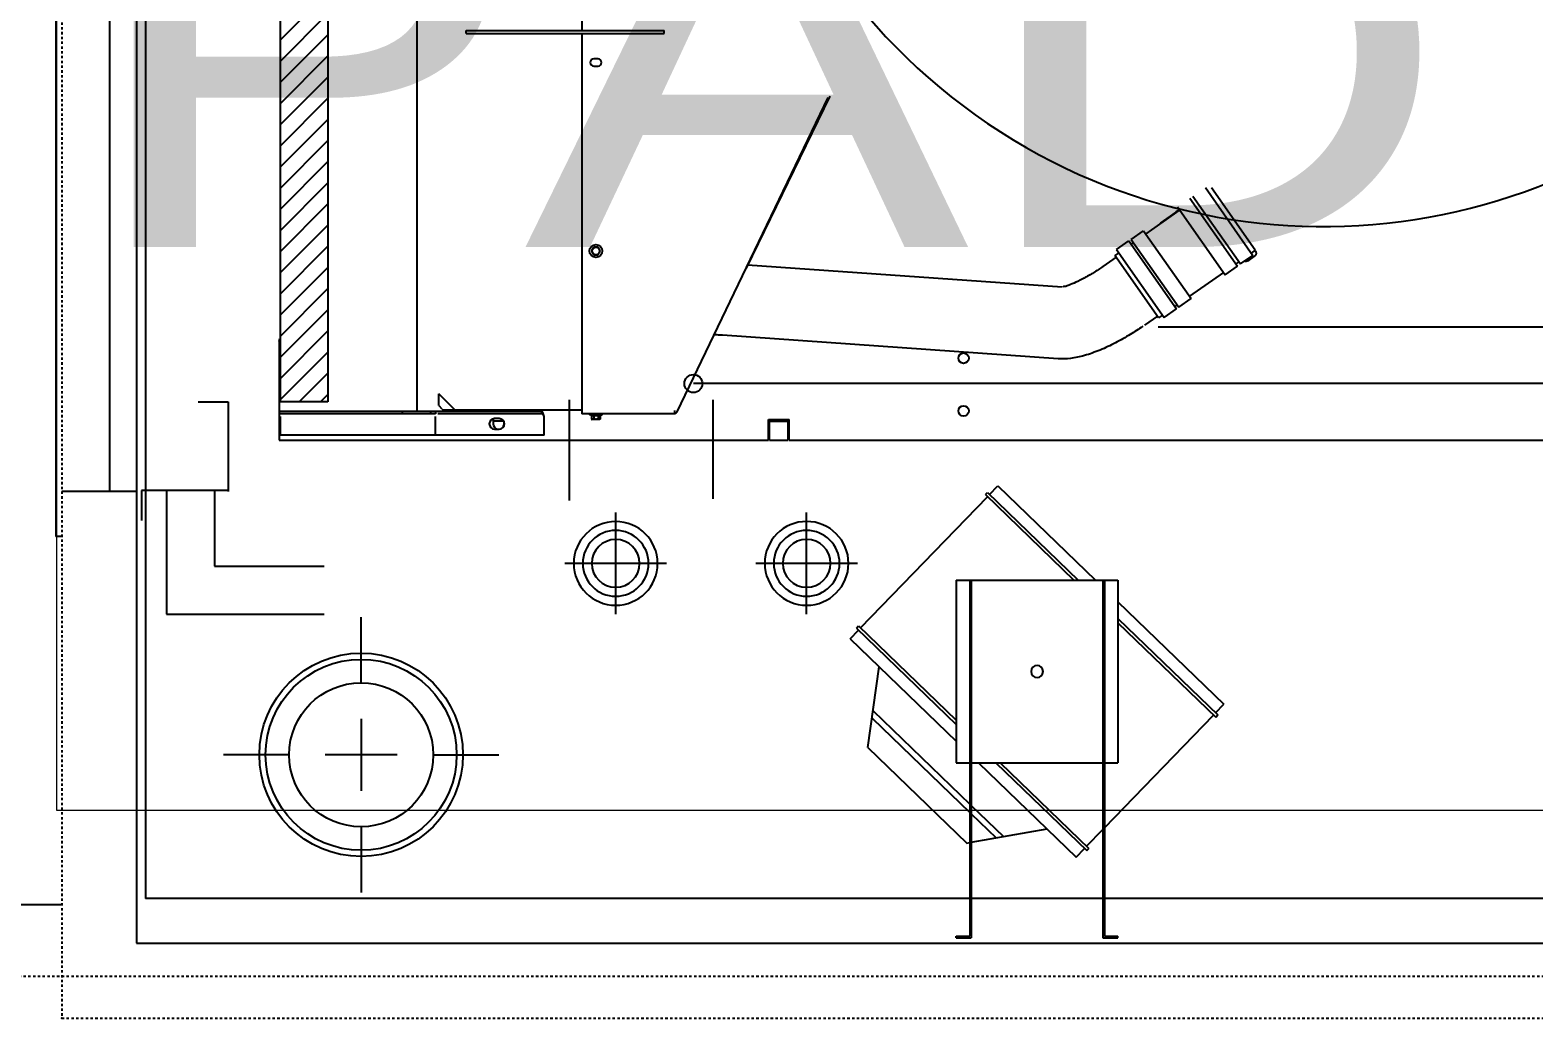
# Model space of a CAD drawing. Header units: inches. Extents: x -40190 to 0, y -3216 to 2257.
# Drawn here: x -22083.2 to -22020.4, y 259.3 to 300.8 of the extents above; entities that cross this region are included whole.
import ezdxf
from ezdxf import colors
from ezdxf.entities.mleader import LeaderData, LeaderLine
from ezdxf.enums import TextEntityAlignment as Align
from ezdxf.math import Vec2, Vec3

# ---------------------------------------------------------------- set-up
doc = ezdxf.new("R2010")
doc.units = ezdxf.units.IN
doc.header["$LTSCALE"] = 0.5
doc.header["$MEASUREMENT"] = 0
doc.linetypes.add('HIDDEN2', pattern=[0.1875, 0.125, -0.0625])
for name, color, linetype in [('A113$0$A-ANNO-TEXT', 8, 'Continuous'), ('A113$0$E-POWER-GEN', 8, 'Continuous'), ('E-Anno-Keyn', 72, 'Continuous'), ('E-Anno-Note', 6, 'Continuous'), ('M-Elect-Generator', 94, 'Continuous'), ('M-HVAC-EQPM-CLEARANCE', 1, 'HIDDEN2'), ('M-HVAC-FUTR', 4, 'HIDDEN2'), ('M-HVAC-text', 6, 'Continuous'), ('XREF', 7, 'Continuous')]:
    doc.layers.add(name, color=color, linetype=linetype)
doc.styles.add('A113$0$Arial', font='arial.ttf', dxfattribs={"height": 0.076839})
doc.styles.add('MAMEP ANNO', font='arial.ttf', dxfattribs={"height": 0.101562})
doc.styles.get("Standard").update_dxf_attribs({"font": 'simplex.shx'})

# ---------------------------------------------------------------- blocks, each defined once
blk = doc.blocks.new('TF2')
at = {"color": 0, "linetype": 'ByBlock', "lineweight": -2}
for p, q in [((0, -2.125), (0, 2.125)), ((-2.125, 0), (2.125, 0))]:
    blk.add_line(p, q, dxfattribs=at)
for radius in [1.75, 1.375, 1]:
    blk.add_circle((0, 0), radius, dxfattribs=at)
blk = doc.blocks.new('6 npt Fitting')
at = {"color": 0, "linetype": 'ByBlock', "lineweight": -2}
for p, q in [((0, 3), (0, 5.749)), ((0, -1.5), (0, 1.5)), ((-3, 0), (-5.749, 0)), ((-1.5, 0), (1.5, 0)), ((3, 0), (5.749, 0)), ((0, -3), (0, -5.749))]:
    blk.add_line(p, q, dxfattribs=at)
for radius in [4.249, 3.988, 3.007]:
    blk.add_circle((0, 0), radius, dxfattribs=at)
blk = doc.blocks.new('Rotated 45d')
at = {"color": 0, "linetype": 'ByBlock', "lineweight": -2}
for p, q in [((5.01, 18.876), (0.934, 14.937)), ((5.357, 18.517), (5.01, 18.876)), ((5.447, 18.604), (1.654, 14.937)), ((5.534, 18.514), (1.834, 14.937)), ((10.743, 12.944), (5.444, 18.427)), ((5.534, 18.514), (5.447, 18.604)), ((6.75, 14.937), (0, 14.937)), ((0, 14.937), (0, 7.313)), ((0.562, 14.937), (0.562, 0.062)), ((0.625, 14.937), (0.625, 0)), ((6.125, 14.937), (6.125, 0)), ((6.188, 14.937), (6.188, 0.062)), ((6.75, 14.937), (6.75, 7.312)), ((0, 14.034), (-4.428, 9.755)), ((0, 13.339), (-4.17, 9.309)), ((0, 13.165), (-4.083, 9.219)), ((10.833, 13.031), (6.75, 9.085)), ((10.92, 12.941), (6.75, 8.911)), ((11.178, 12.495), (10.83, 12.854)), ((10.92, 12.941), (10.833, 13.031)), ((11.178, 12.495), (6.75, 8.216)), ((10.437, 7.955), (9.964, 11.322)), ((-4.08, 9.396), (-4.428, 9.755)), ((10.222, 9.485), (6.188, 5.586)), ((-4.083, 9.219), (-4.17, 9.309)), ((0.562, 4.592), (-3.993, 9.306)), ((10.265, 9.179), (6.188, 5.238)), ((10.437, 7.955), (6.303, 3.959)), ((6.75, 7.312), (0, 7.312)), ((4.916, 7.312), (1.216, 3.736)), ((5.096, 7.312), (1.303, 3.646)), ((5.816, 7.312), (1.74, 3.374)), ((6.125, 5.525), (4.78, 4.226)), ((6.125, 5.178), (5.085, 4.172)), ((1.306, 3.823), (0.625, 4.527)), ((6.125, 3.99), (2.954, 4.546)), ((6.303, 3.959), (6.188, 3.979)), ((1.303, 3.646), (1.216, 3.736)), ((1.74, 3.374), (1.393, 3.733)), ((0, 0), (0, 0.062)), ((0.562, 0.062), (0, 0.062)), ((0.625, 0), (0, 0)), ((6.75, 0.062), (6.188, 0.062)), ((6.75, 0), (6.75, 0.062)), ((6.75, 0), (6.125, 0))]:
    blk.add_line(p, q, dxfattribs=at)
blk.add_circle((3.375, 11.125), 0.25, dxfattribs=at)
blk = doc.blocks.new('MLD-KeyNote')
at = {"color": 0, "linetype": 'Continuous', "transparency": 16777216}
blk.add_lwpolyline([(-0.09375, -0.09375), (0.09375, -0.09375), (0.09375, 0.09375), (-0.09375, 0.09375)], close=True, dxfattribs=at)
at = {"color": 0, "linetype": 'ByBlock', "transparency": 16777216, "style": 'MAMEP ANNO'}
blk.add_attdef('ID', text='', height=0.10156, dxfattribs=at).set_placement((0, 0), align=Align.MIDDLE_CENTER)
blk = doc.blocks.new('A113')
at = {"layer": 'A113$0$E-POWER-GEN', "lineweight": 0}
blk.add_3dface([(-22082.1462, 335.9658, 1992.7541), (-21939.9204, 335.9658, 1992.7541), (-21939.9204, 268.1658, 1992.7541), (-22082.1462, 268.1658, 1992.7541)], dxfattribs=at)
at = {"layer": 'A113$0$A-ANNO-TEXT', "lineweight": 13, "style": 'A113$0$Arial', "width": 1.246875}
blk.add_text('PAD', height=16, dxfattribs=at).set_placement((-22081.2124, 291.704))

msp = doc.modelspace()

# ---------------------------------------------------------------- hatches: boundary and pattern name
at = {"layer": 'M-Elect-Generator'}
h = msp.add_hatch(dxfattribs=at)
h.set_pattern_fill('ANSI31', color=1, scale=5, angle=180, style=0)
h.set_pattern_definition([(225, (-21510.4484, 684.9788), (0.44194174, -0.44194174), [])])
h.paths.add_polyline_path([(-22070.748, 285.236), (-22072.748, 285.236), (-22072.748, 325.736), (-22070.748, 325.736)])

# ---------------------------------------------------------------- linework, layer by layer
at = {"layer": 'M-Elect-Generator', "color": 1}
for p, q in [((-22078.736, 350.361, 0.001), (-22078.736, 262.611, 0.001)), ((-22078.361, 348.486, 0.001), (-22078.361, 264.486, 0.001)), ((-22082.111, 330.361, 0.001), (-22082.111, 279.611, 0.001)), ((-22079.861, 329.486, 0.001), (-22079.861, 281.486, 0.001)), ((-22072.748, 325.736, 0.001), (-22072.748, 285.236, 0.001)), ((-22070.748, 325.736, 0.001), (-22070.748, 285.236, 0.001)), ((-22067.019, 284.825, 0.001), (-22067.019, 306.244, 0.001)), ((-22060.149, 301.676, 0.001), (-22060.149, 300.747, 0.001)), ((-22064.972, 300.629, 0.001), (-22064.972, 300.747, 0.001)), ((-22064.972, 300.747, 0.001), (-22056.704, 300.747, 0.001)), ((-22064.972, 300.629, 0.001), (-22056.704, 300.629, 0.001)), ((-22060.149, 300.629, 0.001), (-22060.149, 284.738, 0.001)), ((-22056.704, 300.629, 0.001), (-22056.704, 300.747, 0.001)), ((-22059.47, 299.56, 0.001), (-22059.647, 299.56, 0.001)), ((-22059.647, 299.265, 0.001), (-22059.47, 299.265, 0.001)), ((-22072.748, 297.725, 0.001), (-22072.748, 285.236, 0.001)), ((-22049.878, 297.956, 0.001), (-22056.176, 284.814, 0.001)), ((-22049.787, 298.009, 0.001), (-22053.29, 290.825, 0.001)), ((-22034.111, 294.192, 0.001), (-22032.123, 291.354, 0.001)), ((-22032.029, 291.564, 0.001), (-22033.86, 294.176, 0.001)), ((-22035.182, 293.249, 0.001), (-22036.6, 292.255, 0.001)), ((-22035.978, 292.695, 0.001), (-22035.183, 293.251, 0.001)), ((-22035.272, 293.378, 0.001), (-22033.284, 290.541, 0.001)), ((-22034.756, 293.74, 0.001), (-22032.768, 290.902, 0.001)), ((-22034.627, 293.83, 0.001), (-22032.639, 290.993, 0.001)), ((-22037.207, 292.022, 0.001), (-22036.691, 292.384, 0.001)), ((-22037.207, 292.022, 0.001), (-22035.218, 289.185, 0.001)), ((-22036.691, 292.384, 0.001), (-22034.702, 289.547, 0.001)), ((-22059.649, 291.696, 0.001), (-22059.74, 291.538, 0.001)), ((-22059.74, 291.538, 0.001), (-22059.649, 291.381, 0.001)), ((-22059.467, 291.696, 0.001), (-22059.649, 291.696, 0.001)), ((-22059.649, 291.381, 0.001), (-22059.467, 291.381, 0.001)), ((-22059.377, 291.538, 0.001), (-22059.467, 291.696, 0.001)), ((-22059.467, 291.381, 0.001), (-22059.377, 291.538, 0.001)), ((-22037.729, 291.464, 0.001), (-22037.89, 291.351, 0.001)), ((-22037.819, 291.593, 0.001), (-22037.303, 291.955, 0.001)), ((-22037.819, 291.593, 0.001), (-22035.831, 288.756, 0.001)), ((-22037.303, 291.955, 0.001), (-22035.315, 289.117, 0.001)), ((-22037.116, 291.893, 0.001), (-22037.213, 291.826, 0.001)), ((-22032.029, 291.564, 0.001), (-22032.191, 291.451, 0.001)), ((-22032.035, 291.56, 0.001), (-22032, 291.509, 0.001)), ((-22040.093, 290.027, 0.001), (-22053.23, 290.95, 0.001)), ((-22037.836, 291.274, 0.001), (-22038.393, 290.883, 0.001)), ((-22036.06, 288.739, 0.001), (-22037.89, 291.351, 0.001)), ((-22033.284, 290.541, 0.001), (-22032.768, 290.902, 0.001)), ((-22032.706, 291.09, 0.001), (-22032.835, 290.999, 0.001)), ((-22032.639, 290.993, 0.001), (-22032.123, 291.354, 0.001)), ((-22032.029, 291.344, 0.001), (-22032.351, 291.118, 0.001)), ((-22033.351, 290.638, 0.001), (-22034.77, 289.643, 0.001)), ((-22035.218, 289.185, 0.001), (-22034.702, 289.547, 0.001)), ((-22035.898, 288.852, 0.001), (-22036.06, 288.739, 0.001)), ((-22035.831, 288.756, 0.001), (-22035.315, 289.117, 0.001)), ((-22035.286, 289.282, 0.001), (-22035.383, 289.214, 0.001)), ((-22036.114, 288.817, 0.001), (-22036.652, 288.439, 0.001)), ((-22001.191, 288.359, 0.001), (-22036.082, 288.359, 0.001)), ((-22072.79, 287.768, 0.001), (-22072.79, 283.634, 0.001)), ((-22040.261, 287.031, 0.001), (-22054.273, 288.015, 0.001)), ((-21968.868, 285.996, 0.001), (-22055.488, 285.996, 0.001)), ((-22076.169, 285.236, 0.001), (-22074.919, 285.236, 0.001)), ((-22074.919, 285.236, 0.001), (-22074.919, 281.486, 0.001)), ((-22070.748, 285.236, 0.001), (-22072.748, 285.236, 0.001)), ((-22066.118, 285.077, 0.001), (-22066.118, 285.569, 0.001)), ((-22065.429, 284.88, 0.001), (-22066.118, 285.569, 0.001)), ((-22060.678, 285.314, 0.001), (-22060.678, 281.115, 0.001)), ((-22054.678, 285.314, 0.001), (-22054.678, 281.179, 0.001)), ((-22066.252, 284.825, 0.001), (-22072.748, 284.825, 0.001)), ((-22066.252, 284.727, 0.001), (-22072.748, 284.727, 0.001)), ((-22072.748, 284.628, 0.001), (-22072.748, 283.841, 0.001)), ((-22067.63, 284.727, 0.001), (-22067.63, 284.825, 0.001)), ((-22066.449, 284.727, 0.001), (-22066.449, 284.825, 0.001)), ((-22066.252, 284.825, 0.001), (-22066.252, 284.727, 0.001)), ((-22066.252, 283.841, 0.001), (-22066.252, 284.628, 0.001)), ((-22061.814, 284.825, 0.001), (-22066.25, 284.825, 0.001)), ((-22061.814, 284.727, 0.001), (-22066.161, 284.727, 0.001)), ((-22066.118, 285.077, 0.001), (-22065.984, 284.943, 0.001)), ((-22060.149, 284.88, 0.001), (-22065.976, 284.88, 0.001)), ((-22063.842, 284.52, 0.001), (-22063.842, 284.313, 0.001)), ((-22063.596, 284.532, 0.001), (-22063.789, 284.532, 0.001)), ((-22061.814, 284.727, 0.001), (-22061.814, 284.825, 0.001)), ((-22061.724, 283.841, 0.001), (-22061.724, 284.628, 0.001)), ((-22056.259, 284.738, 0.001), (-22060.149, 284.738, 0.001)), ((-22059.74, 284.669, 0.001), (-22059.811, 284.695, 0.001)), ((-22059.74, 284.669, 0.001), (-22059.74, 284.516, 0.001)), ((-22059.74, 284.516, 0.001), (-22059.716, 284.502, 0.001)), ((-22059.401, 284.502, 0.001), (-22059.716, 284.502, 0.001)), ((-22059.649, 284.669, 0.001), (-22059.649, 284.516, 0.001)), ((-22059.467, 284.669, 0.001), (-22059.467, 284.516, 0.001)), ((-22059.377, 284.516, 0.001), (-22059.401, 284.502, 0.001)), ((-22059.377, 284.669, 0.001), (-22059.305, 284.695, 0.001)), ((-22059.377, 284.669, 0.001), (-22059.377, 284.516, 0.001)), ((-22056.259, 284.738, 0.001), (-22056.259, 284.868, 0.001)), ((-22052.355, 284.5, 0.001), (-22051.489, 284.5, 0.001)), ((-22052.355, 283.634, 0.001), (-22052.355, 284.5, 0.001)), ((-22052.316, 283.634, 0.001), (-22052.316, 284.5, 0.001)), ((-22051.528, 283.634, 0.001), (-22051.528, 284.5, 0.001)), ((-22051.489, 283.634, 0.001), (-22051.489, 284.5, 0.001)), ((-22061.724, 283.841, 0.001), (-22072.748, 283.841, 0.001)), ((-22063.412, 284.421, 0.001), (-22063.842, 284.421, 0.001)), ((-22063.789, 284.095, 0.001), (-22063.596, 284.095, 0.001)), ((-22063.389, 284.313, 0.001), (-22063.389, 284.375, 0.001)), ((-22052.316, 284.421, 0.001), (-22051.528, 284.421, 0.001)), ((-22072.79, 283.634, 0.001), (-22052.355, 283.634, 0.001)), ((-22052.316, 283.634, 0.001), (-22051.528, 283.634, 0.001)), ((-22051.489, 283.634, 0.001), (-22001.191, 283.634, 0.001)), ((-22078.736, 281.486, 0.001), (-22081.861, 281.486, 0.001)), ((-22078.535, 281.53, 0.001), (-22078.535, 280.28, 0.001)), ((-22074.919, 281.53, 0.001), (-22078.535, 281.53, 0.001)), ((-22077.481, 281.53, 0.001), (-22077.481, 276.363, 0.001)), ((-22075.481, 281.53, 0.001), (-22075.481, 278.363, 0.001)), ((-22081.861, 279.611, 0.001), (-22082.111, 279.611, 0.001)), ((-22075.481, 278.363, 0.001), (-22070.898, 278.363, 0.001)), ((-22077.481, 276.363, 0.001), (-22070.898, 276.363, 0.001)), ((-21915.298, 264.486, 0.001), (-22078.361, 264.486, 0.001)), ((-22110.861, 264.236, 0.001), (-22081.861, 264.236, 0.001)), ((-22078.736, 262.611, 0.001), (-21892.986, 262.611, 0.001))]:
    msp.add_line(p, q, dxfattribs=at)
for centre, radius in [((-22059.558, 291.538, 0.001), 0.268), ((-22059.558, 291.538, 0.001), 0.157), ((-22044.205, 287.059, 0.001), 0.217), ((-22055.488, 285.996, 0.001), 0.375), ((-22044.205, 284.855, 0.001), 0.217)]:
    msp.add_circle(centre, radius, dxfattribs=at)
for centre, radius, start, end in [((-22029.178, 317.563, 0.001), 25, 58.82161, 52.9465), ((-22059.647, 299.413, 0.001), 0.148, 90, 270), ((-22059.47, 299.413, 0.001), 0.148, 270, 90), ((-22063.789, 284.313, 0.001), 0.219, 90, 270), ((-22063.616, 284.648, 0.001), 0.226, 51.52867, 128.47133), ((-22063.596, 284.313, 0.001), 0.219, 270, 90), ((-22059.804, 284.716, 0.001), 0.0223, 90, 250), ((-22059.313, 284.716, 0.001), 0.0223, 290, 90), ((-22063.616, 284.313, 0.001), 0.226, 180, 255.88665), ((-22063.616, 284.313, 0.001), 0.226, 307.35284, 0)]:
    msp.add_arc(centre, radius, start, end, dxfattribs=at)
for points, start_tangent, end_tangent in [([(-22035.505, 293.021, 0.001), (-22035.272, 293.219, 0.001), (-22035.205, 293.285, 0.001)], (0.793987, 0.607935), (0.70332, 0.710873)), ([(-22035.992, 292.681, 0.001), (-22035.992, 292.682, 0.001), (-22035.978, 292.695, 0.001)], (0.59235, 0.805681), (0.819152, 0.573576)), ([(-22035.881, 292.777, 0.001), (-22035.875, 292.78, 0.001)], (0.879367, 0.476145), (0.878196, 0.478301)), ([(-22035.875, 292.78, 0.001), (-22035.743, 292.857, 0.001)], (0.878196, 0.478301), (0.850596, 0.52582)), ([(-22032.029, 291.344, 0.001), (-22032.009, 291.362, 0.001), (-22031.993, 291.383, 0.001), (-22031.983, 291.408, 0.001), (-22031.979, 291.434, 0.001), (-22031.98, 291.46, 0.001), (-22031.987, 291.485, 0.001), (-22032, 291.509, 0.001)], (0.819152, 0.573576), (-0.573576, 0.819152)), ([(-22038.393, 290.883, 0.001), (-22038.78, 290.629, 0.001), (-22039.173, 290.401, 0.001), (-22039.522, 290.228, 0.001), (-22039.8, 290.112, 0.001), (-22039.99, 290.051, 0.001), (-22040.057, 290.026, 0.001)], (-0.820346, -0.571867), (-0.026725, -0.999643)), ([(-22032.351, 291.118, 0.001), (-22032.374, 291.106, 0.001), (-22032.4, 291.099, 0.001), (-22032.426, 291.097, 0.001), (-22032.452, 291.102, 0.001), (-22032.472, 291.109, 0.001)], (-0.819152, -0.573576), (-0.894351, 0.447365)), ([(-22036.724, 288.39, 0.001), (-22037.249, 288.048, 0.001), (-22037.865, 287.699, 0.001), (-22038.504, 287.399, 0.001), (-22039.163, 287.167, 0.001), (-22039.743, 287.047, 0.001), (-22040.261, 287.031, 0.001)], (-0.823139, -0.56784), (-0.997545, 0.070034)), ([(-22072.79, 287.768, 0.001), (-22072.749, 287.878, 0.001)], (0.344988, 0.938607), (0.349744, 0.936845)), ([(-22054.273, 288.015, 0.001), (-22054.494, 288.028, 0.001), (-22054.633, 288.034, 0.001)], (-0.997545, 0.070034), (-0.999172, 0.040695)), ([(-22061.724, 284.628, 0.001), (-22061.747, 284.704, 0.001), (-22061.814, 284.825, 0.001)], (-0.281042, 0.959695), (-1, 0)), ([(-22061.724, 284.628, 0.001), (-22061.784, 284.713, 0.001), (-22061.805, 284.708, 0.001)], (-0.505388, 0.862892), (-0.900367, -0.435131)), ([(-22059.74, 284.669, 0.001), (-22059.73, 284.666, 0.001), (-22059.72, 284.663, 0.001), (-22059.71, 284.661, 0.001), (-22059.7, 284.66, 0.001), (-22059.69, 284.66, 0.001), (-22059.68, 284.661, 0.001), (-22059.67, 284.663, 0.001), (-22059.66, 284.666, 0.001), (-22059.649, 284.669, 0.001)], (0.939693, -0.34202), (0.939693, 0.34202)), ([(-22059.715, 284.505, 0.001), (-22059.722, 284.507, 0.001), (-22059.731, 284.511, 0.001), (-22059.74, 284.516, 0.001)], (-0.961301, 0.275499), (-0.866025, 0.5)), ([(-22059.695, 284.502, 0.001), (-22059.704, 284.503, 0.001), (-22059.713, 284.504, 0.001), (-22059.715, 284.505, 0.001)], (-1, 0.000001), (-0.961301, 0.275499)), ([(-22059.649, 284.516, 0.001), (-22059.661, 284.51, 0.001), (-22059.672, 284.506, 0.001), (-22059.684, 284.503, 0.001), (-22059.695, 284.502, 0.001)], (-0.866025, -0.5), (-1, 0.000001)), ([(-22059.649, 284.669, 0.001), (-22059.629, 284.666, 0.001), (-22059.608, 284.663, 0.001), (-22059.588, 284.661, 0.001), (-22059.568, 284.66, 0.001), (-22059.548, 284.66, 0.001), (-22059.528, 284.661, 0.001), (-22059.508, 284.663, 0.001), (-22059.488, 284.666, 0.001), (-22059.467, 284.669, 0.001)], (0.983841, -0.179044), (0.983841, 0.179044)), ([(-22059.558, 284.502, 0.001), (-22059.576, 284.503, 0.001), (-22059.594, 284.504, 0.001), (-22059.612, 284.507, 0.001), (-22059.63, 284.511, 0.001), (-22059.649, 284.516, 0.001)], (-1, 0.000001), (-0.960769, 0.27735)), ([(-22059.467, 284.516, 0.001), (-22059.491, 284.51, 0.001), (-22059.514, 284.506, 0.001), (-22059.536, 284.503, 0.001), (-22059.558, 284.502, 0.001)], (-0.960769, -0.27735), (-1, 0.000001)), ([(-22059.467, 284.669, 0.001), (-22059.457, 284.666, 0.001), (-22059.447, 284.663, 0.001), (-22059.437, 284.661, 0.001), (-22059.427, 284.66, 0.001), (-22059.417, 284.66, 0.001), (-22059.407, 284.661, 0.001), (-22059.397, 284.663, 0.001), (-22059.387, 284.666, 0.001), (-22059.377, 284.669, 0.001)], (0.939693, -0.34202), (0.939693, 0.34202)), ([(-22059.422, 284.502, 0.001), (-22059.431, 284.503, 0.001), (-22059.44, 284.504, 0.001), (-22059.449, 284.507, 0.001), (-22059.458, 284.511, 0.001), (-22059.467, 284.516, 0.001)], (-1, 0.000001), (-0.866025, 0.5)), ([(-22059.377, 284.516, 0.001), (-22059.388, 284.51, 0.001), (-22059.4, 284.506, 0.001), (-22059.411, 284.503, 0.001), (-22059.422, 284.502, 0.001)], (-0.866025, -0.5), (-1, 0.000001)), ([(-22056.176, 284.814, 0.001), (-22056.194, 284.795, 0.001), (-22056.259, 284.738, 0.001)], (-0.676723, -0.736237), (-0.768191, -0.640221))]:
    msp.add_spline(points, degree=3, dxfattribs=dict(at, start_tangent=start_tangent, end_tangent=end_tangent))
msp.add_point((-22081.861, 259.486, 0.001), dxfattribs=at)
at = {"layer": 'M-HVAC-EQPM-CLEARANCE', "elevation": 0.001}
msp.add_lwpolyline([(-22113.861, 261.236), (-21851.641, 261.236), (-21851.641, 211.486), (-22113.861, 211.486)], close=True, dxfattribs=at)
at = {"layer": 'M-HVAC-FUTR'}
for p, q in [((-22081.861, 353.486, 0.001), (-22081.861, 259.486, 0.001)), ((-22113.861, 261.236, 0.001), (-22081.861, 261.236, 0.001)), ((-22081.861, 259.486, 0.001), (-21889.861, 259.486, 0.001))]:
    msp.add_line(p, q, dxfattribs=at)

# ---------------------------------------------------------------- block references
at = {"layer": 'M-Elect-Generator', "color": 1, "xscale": -1}
for name, p in [('Rotated 45d', (-22037.761, 262.842, 0.001)), ('TF2', (-22058.732, 278.484, 0.001)), ('TF2', (-22050.759, 278.486, 0.001))]:
    msp.add_blockref(name, p, dxfattribs=at)
at = {"layer": 'M-Elect-Generator', "color": 1, "rotation": 180}
msp.add_blockref('6 npt Fitting', (-22069.361, 270.486, 0.001), dxfattribs=at)
at = {"layer": 'XREF'}
msp.add_blockref('A113', (0.075, 0), dxfattribs=at)

# ---------------------------------------------------------------- leaders
at = {"layer": 'E-Anno-Keyn'}
ml = msp.add_multileader_block('Standard', dxfattribs=at)
ml.set_content('MLD-KeyNote', color=256, scale=96)
ml.set_attribute('ID', '18', width=0)
ml.set_leader_properties(color=256, linetype='Continuous')
ml.build(insert=Vec2(0, 0))
ml.multileader.update_dxf_attribs({"has_dogleg": 0, "text_left_attachment_type": 2, "text_right_attachment_type": 2, "dogleg_length": 3.844, "arrow_head_size": 12, "scale": 96})
ctx = ml.context
ctx.base_point, ctx.scale, ctx.char_height, ctx.arrow_head_size, ctx.landing_gap_size, ctx.plane_origin = Vec3(-23166.119, 1004.809), 96, 737.28, 12, 384, Vec3(-23254.357, 947.575)
ctx.left_attachment, ctx.right_attachment = 2, 2
notes = []
notes.append((ctx, [(0, (0, 0, 0), (0, 0), (1, 0), 1, [])]))
ctx.block.insert = Vec3(-23157.119, 1004.809)
ml = msp.add_multileader_block('Standard', dxfattribs=at)
ml.set_content('MLD-KeyNote', color=256, scale=96)
ml.set_attribute('ID', '18', width=0)
ml.set_leader_properties(color=256, linetype='Continuous')
ml.build(insert=Vec2(0, 0))
ml.multileader.update_dxf_attribs({"has_dogleg": 0, "text_left_attachment_type": 2, "text_right_attachment_type": 2, "dogleg_length": 3.844, "arrow_head_size": 12, "scale": 96})
ctx = ml.context
ctx.base_point, ctx.scale, ctx.char_height, ctx.arrow_head_size, ctx.landing_gap_size, ctx.plane_origin = Vec3(-22208.475, 994.86), 96, 737.28, 12, 384, Vec3(-22296.713, 937.626)
ctx.left_attachment, ctx.right_attachment = 2, 2
notes.append((ctx, [(0, (0, 0, 0), (0, 0), (1, 0), 1, [])]))
ctx.block.insert = Vec3(-22199.475, 994.86)
ml = msp.add_multileader_block('Standard', dxfattribs=at)
ml.set_content('MLD-KeyNote', color=(89, 89, 89), scale=96)
ml.set_attribute('ID', '8', width=0)
ml.set_leader_properties(color=256, linetype='Continuous')
ml.build(insert=Vec2(0, 0))
ml.multileader.update_dxf_attribs({"has_dogleg": 0, "text_left_attachment_type": 2, "text_right_attachment_type": 2, "dogleg_length": 3.844, "arrow_head_size": 12, "scale": 96})
ctx = ml.context
ctx.base_point, ctx.scale, ctx.char_height, ctx.arrow_head_size, ctx.landing_gap_size, ctx.plane_origin = Vec3(-23073.723, 986.388), 96, 737.28, 12, 384, Vec3(-23174.971, 930.501)
ctx.left_attachment, ctx.right_attachment = 2, 2
notes.append((ctx, [(0, (0, 0, 0), (0, 0), (1, 0), 1, [])]))
ctx.block.insert = Vec3(-23064.723, 986.388)
ml = msp.add_multileader_block('Standard', dxfattribs=at)
ml.set_content('MLD-KeyNote', color=(89, 89, 89), scale=96)
ml.set_attribute('ID', '8', width=0)
ml.set_leader_properties(color=256, linetype='Continuous')
ml.build(insert=Vec2(0, 0))
ml.multileader.update_dxf_attribs({"has_dogleg": 0, "text_left_attachment_type": 2, "text_right_attachment_type": 2, "dogleg_length": 3.844, "arrow_head_size": 12, "scale": 96})
ctx = ml.context
ctx.base_point, ctx.scale, ctx.char_height, ctx.arrow_head_size, ctx.landing_gap_size, ctx.plane_origin = Vec3(-22400.967, 910.122), 96, 737.28, 12, 384, Vec3(-22502.215, 854.235)
ctx.left_attachment, ctx.right_attachment = 2, 2
notes.append((ctx, [(0, (0, 0, 0), (0, 0), (1, 0), 1, [])]))
ctx.block.insert = Vec3(-22391.967, 910.122)
ml = msp.add_multileader_block('Standard', dxfattribs=at)
ml.set_content('MLD-KeyNote', color=(89, 89, 89), scale=96)
ml.set_attribute('ID', '8', width=0)
ml.set_leader_properties(color=256, linetype='Continuous')
ml.build(insert=Vec2(0, 0))
ml.multileader.update_dxf_attribs({"has_dogleg": 0, "text_left_attachment_type": 2, "text_right_attachment_type": 2, "dogleg_length": 3.844, "arrow_head_size": 12, "scale": 96})
ctx = ml.context
ctx.base_point, ctx.scale, ctx.char_height, ctx.arrow_head_size, ctx.landing_gap_size, ctx.plane_origin = Vec3(-22801.971, 603.734), 96, 737.28, 12, 384, Vec3(-22903.219, 547.847)
ctx.left_attachment, ctx.right_attachment = 2, 2
notes.append((ctx, [(0, (0, 0, 0), (0, 0), (1, 0), 1, [])]))
ctx.block.insert = Vec3(-22792.971, 603.734)
ml = msp.add_multileader_block('Standard', dxfattribs=at)
ml.set_content('MLD-KeyNote', color=(89, 89, 89), scale=96)
ml.set_attribute('ID', '8', width=0)
ml.set_leader_properties(color=256, linetype='Continuous')
ml.build(insert=Vec2(0, 0))
ml.multileader.update_dxf_attribs({"has_dogleg": 0, "text_left_attachment_type": 2, "text_right_attachment_type": 2, "dogleg_length": 3.844, "arrow_head_size": 12, "scale": 96})
ctx = ml.context
ctx.base_point, ctx.scale, ctx.char_height, ctx.arrow_head_size, ctx.landing_gap_size, ctx.plane_origin = Vec3(-22251.946, 584.115), 96, 737.28, 12, 384, Vec3(-22353.193, 528.228)
ctx.left_attachment, ctx.right_attachment = 2, 2
notes.append((ctx, [(0, (0, 0, 0), (0, 0), (1, 0), 1, [])]))
ctx.block.insert = Vec3(-22242.946, 584.115)
at = {"layer": 'E-Anno-Note'}
ml = msp.add_multileader_mtext('Standard', dxfattribs=at)
ml.set_content('HEAT TRACE FOR \\PATRIUM GUTTERS', color=(89, 89, 89), style='MAMEP ANNO')
ml.set_leader_properties(color=256, linetype='Continuous')
ml.build(insert=Vec2(0, 0))
ml.multileader.update_dxf_attribs({"has_dogleg": 0, "text_right_attachment_type": 3, "dogleg_length": 3.844, "arrow_head_size": 12, "scale": 96})
ctx = ml.context
ctx.base_point, ctx.scale, ctx.char_height, ctx.arrow_head_size, ctx.landing_gap_size, ctx.plane_origin = Vec3(-23030.776, 582.74), 96, 7.68, 12, 3.75, Vec3(-22941.287, 600.993)
ctx.right_attachment = 3
notes.append((ctx, [(0, (0, 0, 0), (0, 0), (1, 0), 1, [])]))
ctx.mtext.insert, ctx.mtext.flow_direction = Vec3(-23027.026, 586.645), 5
ml = msp.add_multileader_mtext('Standard', dxfattribs=at)
ml.set_content('', color=(89, 89, 89), style='MAMEP ANNO')
ml.set_leader_properties(color=256, linetype='Continuous')
ml.build(insert=Vec2(0, 0))
ml.multileader.update_dxf_attribs({"has_dogleg": 0, "text_right_attachment_type": 3, "dogleg_length": 3.844, "arrow_head_size": 12, "scale": 96})
ctx = ml.context
ctx.base_point, ctx.scale, ctx.char_height, ctx.arrow_head_size, ctx.landing_gap_size, ctx.plane_origin = Vec3(-22234.27, 247.63, 0.208), 96, 9.75, 12, 3.75, Vec3(-22185.23, 276.801, 0.208)
ctx.right_attachment, ctx.text_align_type = 3, 2
notes.append((ctx, [(0, (1, 1, 0), (-21857.77, 247.63, 0.208), (-1, 0), 369, [(0, [(-22185.23, 276.801, 0.208), (-22213.877, 247.63, 0.208)], 0, [])])]))
ctx.mtext.insert, ctx.mtext.alignment, ctx.mtext.flow_direction = Vec3(-22230.52, 252.505, 0.208), 3, 5
at = {"layer": 'M-HVAC-text'}
ml = msp.add_multileader_block('Standard', dxfattribs=at)
ml.set_content('MLD-KeyNote', color=(89, 89, 89), scale=96)
ml.set_attribute('ID', '15', width=0)
ml.set_leader_properties(color=256, linetype='Continuous')
ml.build(insert=Vec2(0, 0))
ml.multileader.update_dxf_attribs({"has_dogleg": 0, "text_left_attachment_type": 2, "text_right_attachment_type": 2, "dogleg_length": 3.844, "arrow_head_size": 12, "scale": 96})
ctx = ml.context
ctx.base_point, ctx.scale, ctx.char_height, ctx.arrow_head_size, ctx.landing_gap_size, ctx.plane_origin = Vec3(-22893.337, 1357.489), 96, 737.28, 12, 384, Vec3(-22994.585, 1301.602)
ctx.left_attachment, ctx.right_attachment = 2, 2
notes.append((ctx, [(0, (0, 0, 0), (0, 0), (1, 0), 1, [])]))
ctx.block.insert = Vec3(-22884.337, 1357.489)
ml = msp.add_multileader_block('Standard', dxfattribs=at)
ml.set_content('MLD-KeyNote', color=(89, 89, 89), scale=96)
ml.set_attribute('ID', '15', width=0)
ml.set_leader_properties(color=256, linetype='Continuous')
ml.build(insert=Vec2(0, 0))
ml.multileader.update_dxf_attribs({"has_dogleg": 0, "text_left_attachment_type": 2, "text_right_attachment_type": 2, "dogleg_length": 3.844, "arrow_head_size": 12, "scale": 96})
ctx = ml.context
ctx.base_point, ctx.scale, ctx.char_height, ctx.arrow_head_size, ctx.landing_gap_size, ctx.plane_origin = Vec3(-22532.383, 1345.396), 96, 737.28, 12, 384, Vec3(-22633.631, 1289.509)
ctx.left_attachment, ctx.right_attachment = 2, 2
notes.append((ctx, [(0, (0, 0, 0), (0, 0), (1, 0), 1, [])]))
ctx.block.insert = Vec3(-22523.383, 1345.396)
ml = msp.add_multileader_block('Standard', dxfattribs=at)
ml.set_content('MLD-KeyNote', color=(89, 89, 89), scale=96)
ml.set_attribute('ID', '15', width=0)
ml.set_leader_properties(color=256, linetype='Continuous')
ml.build(insert=Vec2(0, 0))
ml.multileader.update_dxf_attribs({"has_dogleg": 0, "text_left_attachment_type": 2, "text_right_attachment_type": 2, "dogleg_length": 3.844, "arrow_head_size": 12, "scale": 96})
ctx = ml.context
ctx.base_point, ctx.scale, ctx.char_height, ctx.arrow_head_size, ctx.landing_gap_size, ctx.plane_origin = Vec3(-22132.245, 1344.981), 96, 737.28, 12, 384, Vec3(-22233.493, 1289.094)
ctx.left_attachment, ctx.right_attachment = 2, 2
notes.append((ctx, [(0, (0, 0, 0), (0, 0), (1, 0), 1, [])]))
ctx.block.insert = Vec3(-22123.245, 1344.981)
ml = msp.add_multileader_block('Standard', dxfattribs=at)
ml.set_content('MLD-KeyNote', color=(89, 89, 89), scale=96)
ml.set_attribute('ID', '15', width=0)
ml.set_leader_properties(color=256, linetype='Continuous')
ml.build(insert=Vec2(0, 0))
ml.multileader.update_dxf_attribs({"has_dogleg": 0, "text_left_attachment_type": 2, "text_right_attachment_type": 2, "dogleg_length": 3.844, "arrow_head_size": 12, "scale": 96})
ctx = ml.context
ctx.base_point, ctx.scale, ctx.char_height, ctx.arrow_head_size, ctx.landing_gap_size, ctx.plane_origin = Vec3(-22733.748, 1113.309), 96, 737.28, 12, 384, Vec3(-22834.996, 1057.423)
ctx.left_attachment, ctx.right_attachment = 2, 2
notes.append((ctx, [(0, (0, 0, 0), (0, 0), (1, 0), 1, [])]))
ctx.block.insert = Vec3(-22724.748, 1113.309)
for ctx, leaders in notes:
    for number, flags, end, landing, length, lines in leaders:
        leader = LeaderData()
        leader.index, (leader.has_last_leader_line, leader.has_dogleg_vector, leader.attachment_direction) = number, flags
        leader.last_leader_point, leader.dogleg_vector, leader.dogleg_length = Vec3(end), Vec3(landing), length
        for number, points, colour, breaks in lines:
            line = LeaderLine()
            line.index, line.vertices, line.color, line.breaks = number, Vec3.list(points), colors.encode_raw_color(colour), breaks
            leader.lines.append(line)
        ctx.leaders.append(leader)

doc.saveas('drawing.dxf')
